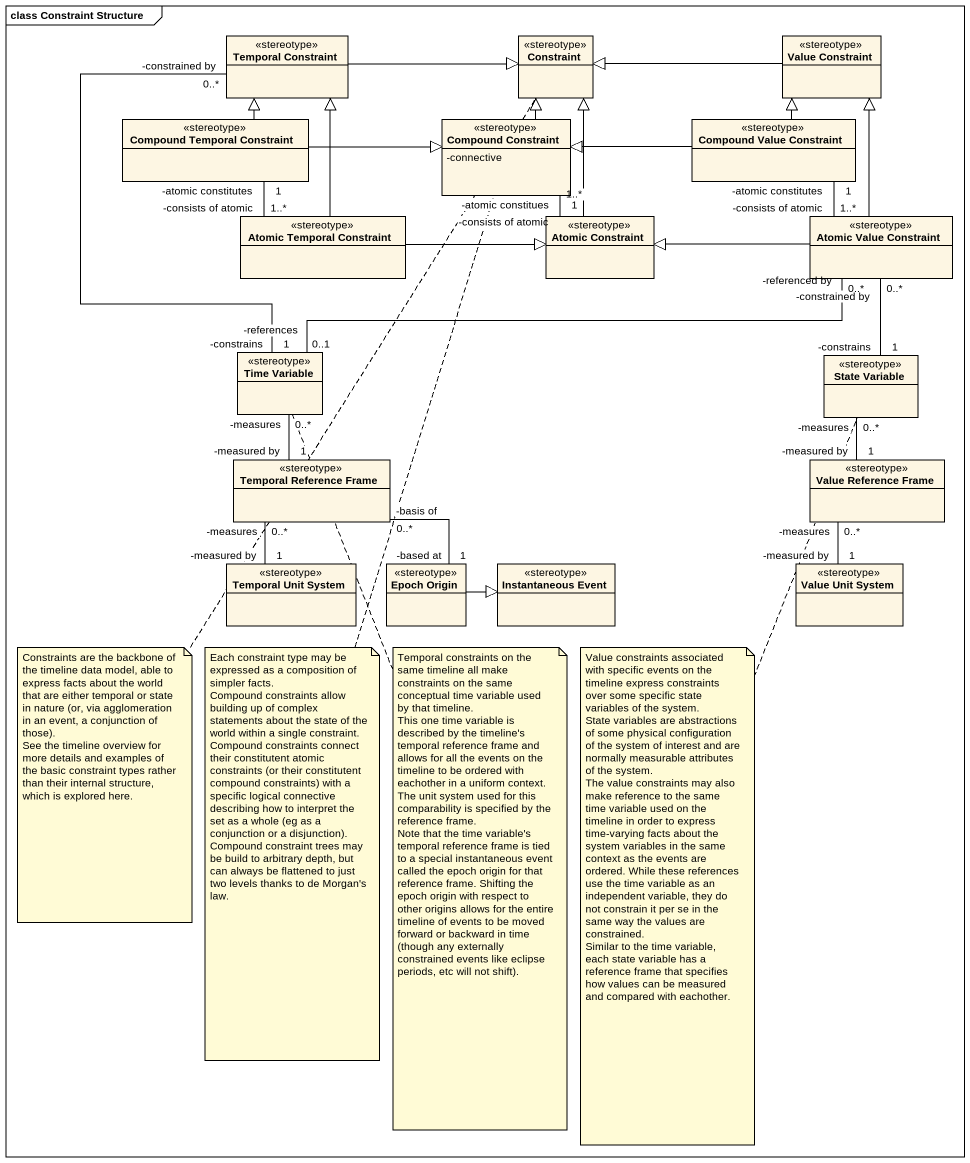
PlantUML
@startuml
mainframe class Constraint Structure
hide circle
hide empty members
skinparam classAttributeIconSize 0
class "Temporal Constraint" as Temporal_Constraint <<stereotype>>
class Constraint <<stereotype>>
class "Value Constraint" as Value_Constraint <<stereotype>>
class "Compound Temporal Constraint" as Compound_Temporal_Constraint <<stereotype>>
class "Compound Constraint" as Compound_Constraint <<stereotype>> {
  -connective
}
class "Compound Value Constraint" as Compound_Value_Constraint <<stereotype>>
class "Atomic Temporal Constraint" as Atomic_Temporal_Constraint <<stereotype>>
class "Atomic Constraint" as Atomic_Constraint <<stereotype>>
class "Atomic Value Constraint" as Atomic_Value_Constraint <<stereotype>>
class "Time Variable" as Time_Variable <<stereotype>>
class "State Variable" as State_Variable <<stereotype>>
class "Temporal Reference Frame" as Temporal_Reference_Frame <<stereotype>>
class "Value Reference Frame" as Value_Reference_Frame <<stereotype>>
class "Temporal Unit System" as Temporal_Unit_System <<stereotype>>
class "Epoch Origin" as Epoch_Origin <<stereotype>>
class "Instantaneous Event" as Instantaneous_Event <<stereotype>>
class "Value Unit System" as Value_Unit_System <<stereotype>>
Temporal_Constraint -right-|> Constraint
Temporal_Constraint "-constrained by\n0..*" -- "-constrains\n1" Time_Variable
Value_Constraint -left-|> Constraint
Compound_Temporal_Constraint -up-|> Temporal_Constraint
Compound_Temporal_Constraint -right-|> Compound_Constraint
Compound_Temporal_Constraint "-atomic constitutes\n1" -- "-consists of atomic\n1..*" Atomic_Temporal_Constraint
Compound_Constraint -up-|> Constraint
Compound_Constraint "-atomic constitues\n1" -- "-consists of atomic\n1..*" Atomic_Constraint
Compound_Value_Constraint -up-|> Value_Constraint
Compound_Value_Constraint -left-|> Compound_Constraint
Compound_Value_Constraint "-atomic constitutes\n1" -- "-consists of atomic\n1..*" Atomic_Value_Constraint
Atomic_Temporal_Constraint -up-|> Temporal_Constraint
Atomic_Temporal_Constraint -right-|> Atomic_Constraint
Atomic_Constraint -up-|> Constraint
Atomic_Value_Constraint -up-|> Value_Constraint
Atomic_Value_Constraint -left-|> Atomic_Constraint
Atomic_Value_Constraint "-referenced by\n0..*" -left- "-references\n0..1" Time_Variable
Atomic_Value_Constraint "0..*\n-constrained by" -- "-constrains\n1" State_Variable
Time_Variable "-measures\n0..*" -- "-measured by\n1" Temporal_Reference_Frame
State_Variable "-measures\n0..*" -- "-measured by\n1" Value_Reference_Frame
Temporal_Reference_Frame "-measures\n0..*" -- "-measured by\n1" Temporal_Unit_System
Temporal_Reference_Frame "-basis of\n0..*" -- "-based at\n1" Epoch_Origin
Value_Reference_Frame "-measures\n0..*" -- "-measured by\n1" Value_Unit_System
Epoch_Origin -right-|> Instantaneous_Event
note bottom of Constraint
  Constraints are the backbone of the timeline data model, able to express facts about the world that are either temporal or state in nature (or, via agglomeration in an event, a conjunction of those).
  See the timeline overview for more details and examples of the basic constraint types rather than their internal structure, which is explored here.
end note
note bottom of Compound_Constraint
  Each constraint type may be expressed as a composition of simpler facts.
  Compound constraints allow building up of complex statements about the state of the world within a single constraint.
  Compound constraints connect their constitutent atomic constraints (or their constitutent compound constraints) with a specific logical connective describing how to interpret the set as a whole (eg as a conjunction or a disjunction).
  Compound constraint trees may be build to arbitrary depth, but can always be flattened to just two levels thanks to de Morgan's law.
end note
note bottom of Time_Variable
  Temporal constraints on the same timeline all make constraints on the same conceptual time variable used by that timeline.
  This one time variable is described by the timeline's temporal reference frame and allows for all the events on the timeline to be ordered with eachother in a uniform context. The unit system used for this comparability is specified by the reference frame.
  Note that the time variable's temporal reference frame is tied to a special instantaneous event called the epoch origin for that reference frame. Shifting the epoch origin with respect to other origins allows for the entire timeline of events to be moved forward or backward in time (though any externally constrained events like eclipse periods, etc will not shift).
end note
note bottom of State_Variable
  Value constraints associated with specific events on the timeline express constraints over some specific state variables of the system.
  State variables are abstractions of some physical configuration of the system of interest and are normally measurable attributes of the system.
  The value constraints may also make reference to the same time variable used on the timeline in order to express time-varying facts about the system variables in the same context as the events are ordered. While these references use the time variable as an independent variable, they do not constrain it per se in the same way the values are constrained.
  Similar to the time variable, each state variable has a reference frame that specifies how values can be measured and compared with eachother.
end note
@enduml
